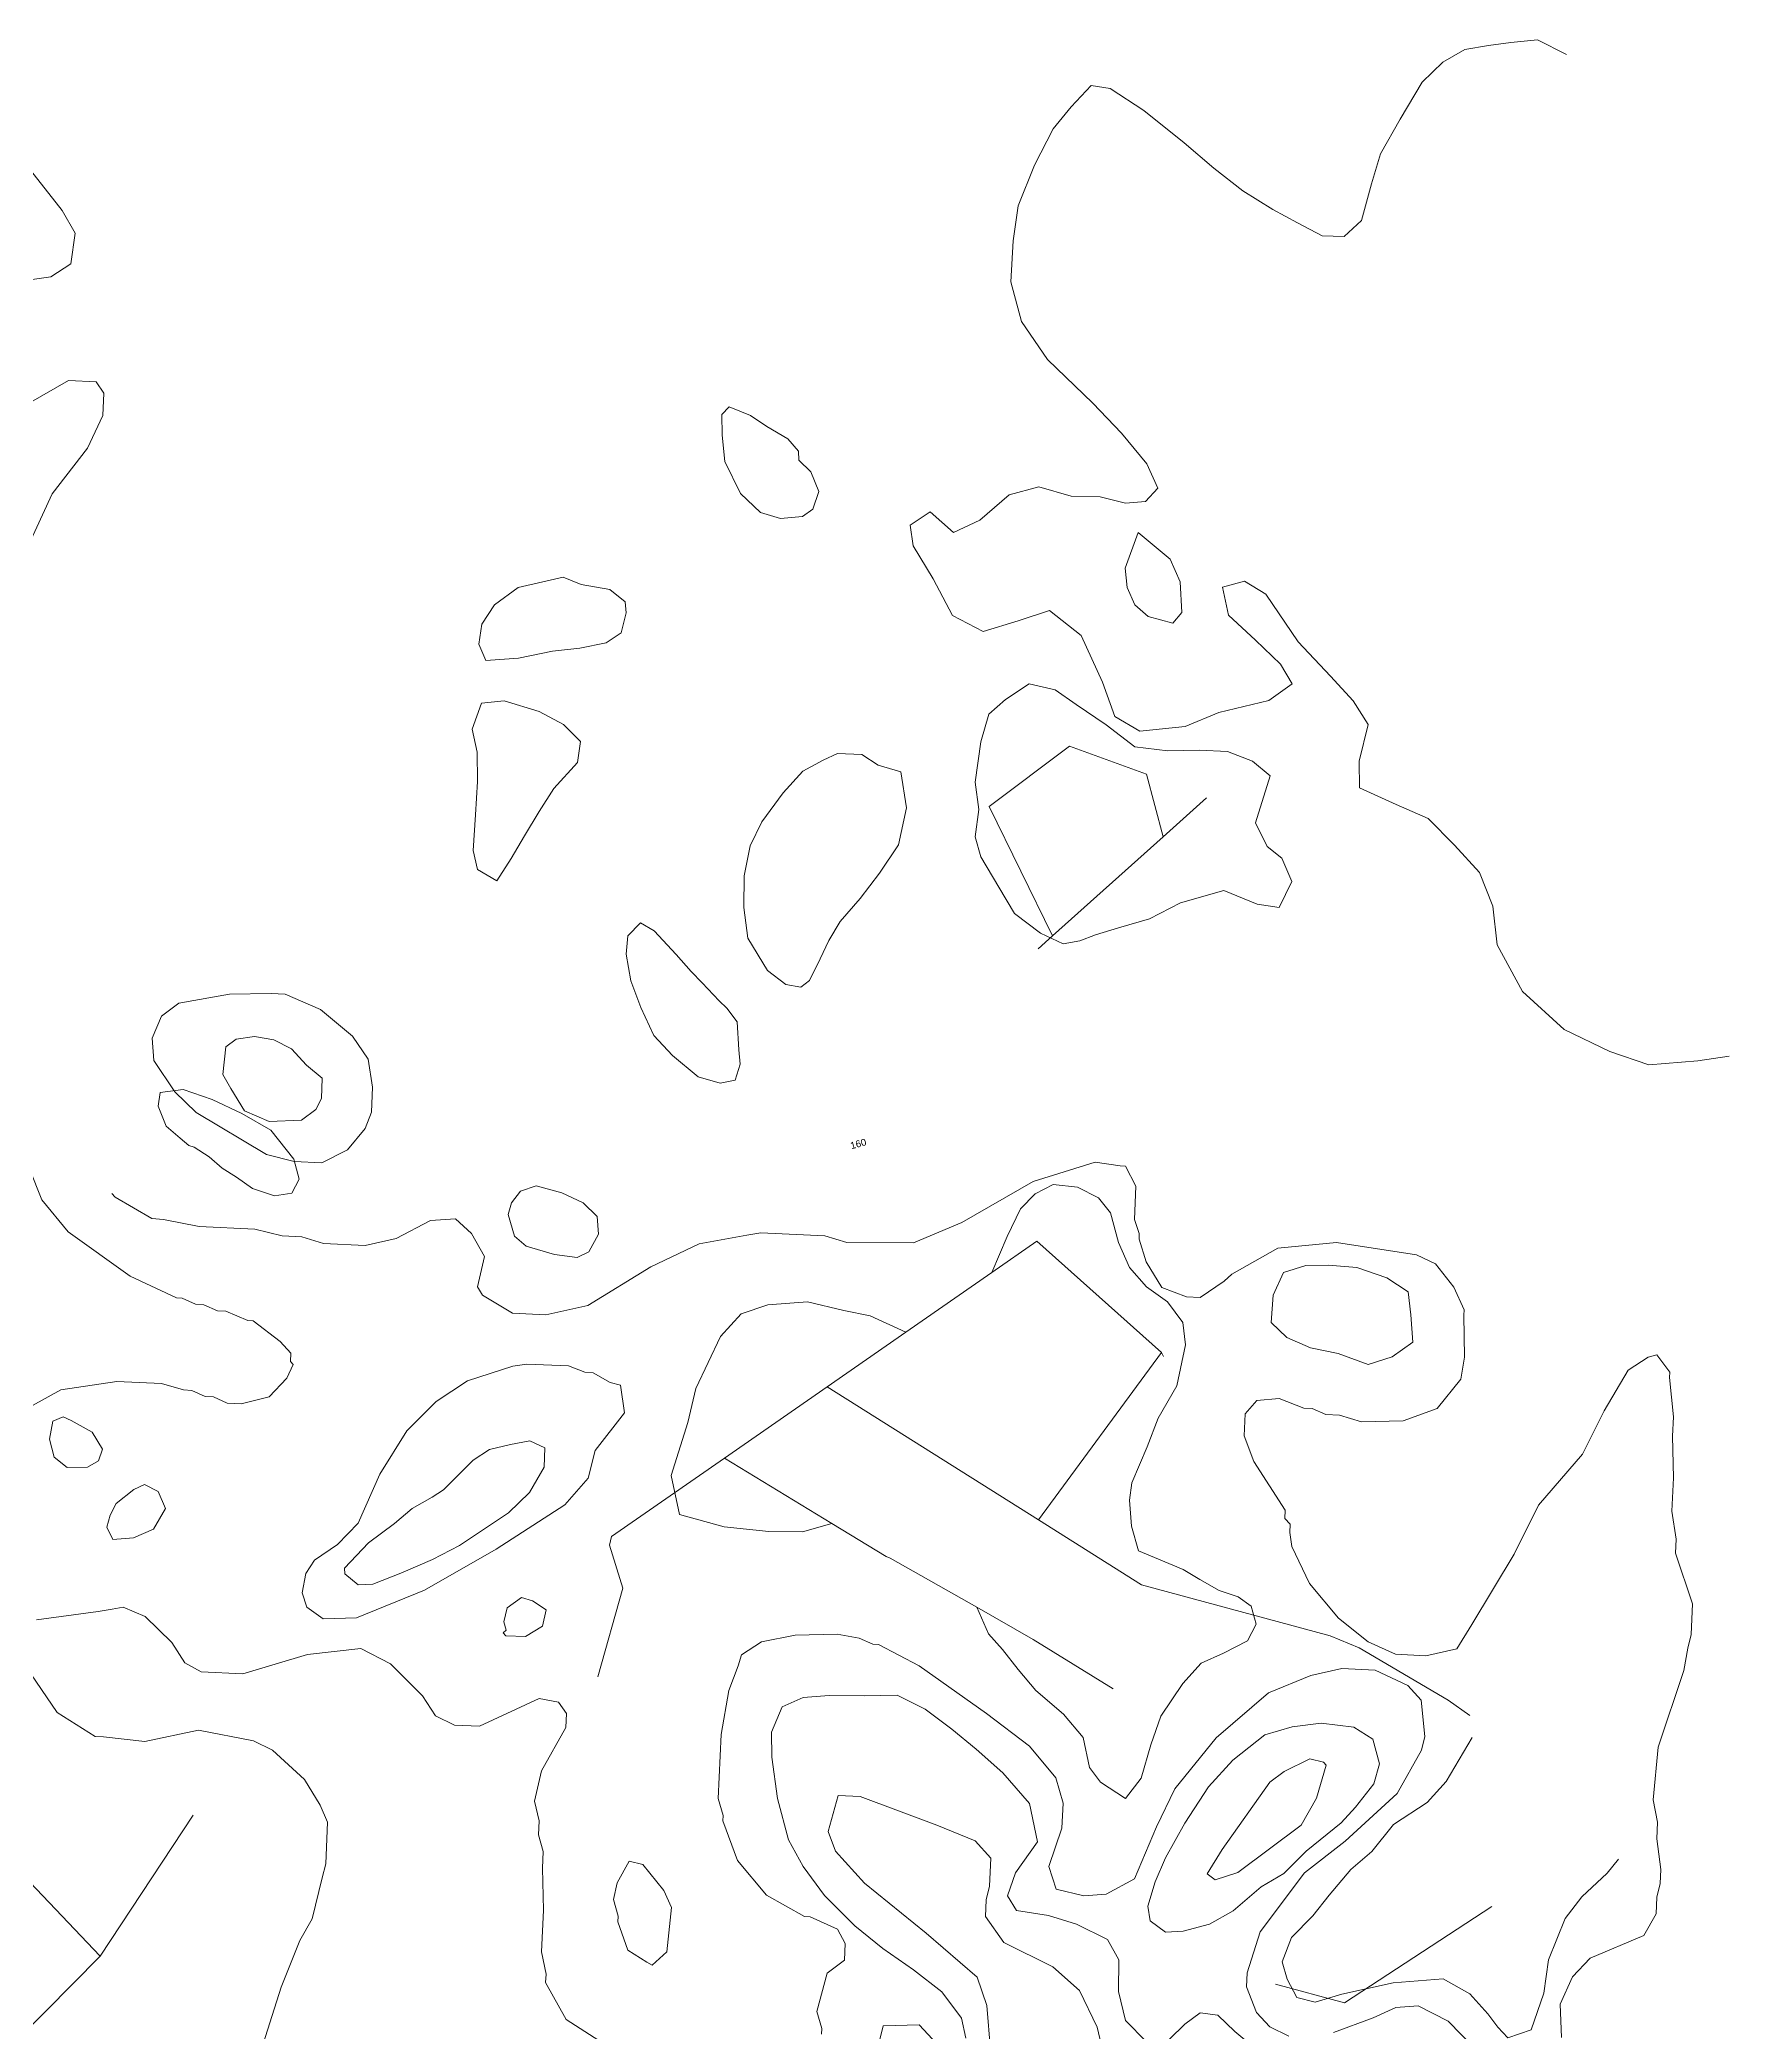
# Model space of a CAD drawing. Header units: millimetres. Extents: x 396621004 to 402046651, y 6785344214 to 6789799943.
# Drawn here: x 400762153 to 401370031, y 6788291623 to 6789008572 of the extents above; entities that cross this region are included whole.
import ezdxf

# ---------------------------------------------------------------- set-up
doc = ezdxf.new("R2010")
doc.units = ezdxf.units.MM
doc.header["$MEASUREMENT"] = 0
for name, color, linetype, lineweight, true_color in [('02 Kalliot _ kivikot_Kynä_nro__102', 7, 'Continuous', 15, 0xcccccc), ('02 Korkeuskayrat_Kynä_nro__62', 7, 'Continuous', 20, 0xaaaaaa), ('02 Maaston rajat_Kynä_nro__82', 7, 'Continuous', 20, 0xaaaaaa), ('02 Vesialueet_Kynä_nro__105', 7, 'Continuous', 15, 0xcae6ff)]:
    doc.layers.add(name, color=color, linetype=linetype, lineweight=lineweight, true_color=true_color)
doc.layers.add('02 Korkeuskayrat_Kynä_nro__2', color=8, linetype='Continuous', lineweight=15)
doc.layers.add('02 Suot_Kynä_nro__101', color=252, linetype='Continuous', lineweight=15)
doc.styles.add('LUOTU_TYYLI_5', font='')
doc.styles.get('LUOTU_TYYLI_5').set_extended_font_data('Arial')

msp = doc.modelspace()

# ---------------------------------------------------------------- linework, layer by layer
at = {"layer": '02 Kalliot _ kivikot_Kynä_nro__102', "color": 254, "linetype": 'Continuous', "lineweight": 15, "true_color": 0xcccccc, "flags": 128}
msp.add_lwpolyline([(400817699.76, 6788610120.69), (400815728.66, 6788610720.83), (400812611.95, 6788613391.44), (400807574.68, 6788617662.42), (400804693.83, 6788624824.06), (400805460.37, 6788629795.19), (400813774.4, 6788630855.44), (400824110.07, 6788627304.62), (400834866.92, 6788622233.46), (400845312.1, 6788616172.08), (400853533.47, 6788605719.68), (400855411.92, 6788598618.06), (400852884.86, 6788593486.89), (400846575.63, 6788592566.68), (400838708.05, 6788595237.29), (400832904.24, 6788599298.22), (400827816.43, 6788602568.96), (400823023.44, 6788606579.88)], close=True, dxfattribs=at)
at = {"layer": '02 Korkeuskayrat_Kynä_nro__2', "color": 8, "linetype": 'Continuous', "lineweight": 15, "flags": 128}
for points in [[(401370030.73, 6788642848.18), (401358776.89, 6788641177.8), (401341121.17, 6788639697.46), (401327053.87, 6788644508.56), (401310686.95, 6788652400.36), (401295684.64, 6788666053.49), (401286578.8, 6788682937.35), (401284995.18, 6788696800.52), (401280151.65, 6788708953.3), (401271239.55, 6788718815.56), (401261720.96, 6788728307.73), (401250264.96, 6788733448.91), (401237040.01, 6788739450.28), (401236922.09, 6788749052.48), (401240114.6, 6788762175.48), (401234765.66, 6788770737.44), (401226628.53, 6788779589.46), (401214987.21, 6788791942.29), (401203295.35, 6788809096.21), (401195629.93, 6788813727.27), (401187762.35, 6788811556.78), (401189859.81, 6788801484.47), (401199597.42, 6788792592.44), (401208551.63, 6788783920.45), (401212738.13, 6788776798.82), (401204356.71, 6788770837.46), (401186423.01, 6788766566.48), (401174267.86, 6788761515.33), (401158010.44, 6788759794.93), (401148963.57, 6788765066.14), (401144524.37, 6788777408.96), (401136825.26, 6788794252.82), (401125478.76, 6788803194.86), (401114165.96, 6788799524.02), (401101648.59, 6788795693.15), (401090613.76, 6788801414.46), (401083605.39, 6788814637.48), (401076352.73, 6788826460.18), (401075375.6, 6788833891.89), (401082518.75, 6788838682.98), (401090900.16, 6788831231.28), (401100435.6, 6788835752.31), (401110914.48, 6788844854.39), (401121603.94, 6788847745.05), (401133312.65, 6788844394.29), (401143707.28, 6788844084.22), (401152846.82, 6788841813.7), (401160065.78, 6788842403.83), (401164412.33, 6788847274.95), (401160470.11, 6788855996.94), (401151389.55, 6788867079.48), (401141104.41, 6788877791.93), (401124762.76, 6788893485.52), (401115370.52, 6788907168.65), (401111588.36, 6788921501.93), (401112430.71, 6788936285.31), (401114208.08, 6788948838.18), (401120045.58, 6788963481.53), (401126834.95, 6788976494.51), (401133278.95, 6788984506.34), (401140506.34, 6788992098.08), (401147278.86, 6788991097.85), (401159450.86, 6788983136.03), (401173905.65, 6788971503.37), (401184645.65, 6788962371.28), (401195006.59, 6788954259.42), (401205813.98, 6788947537.88), (401214667.11, 6788942676.77), (401223537.09, 6788938005.7), (401231531.02, 6788937765.65), (401237705.47, 6788943596.98), (401241302.32, 6788956699.98), (401244629.62, 6788967612.48), (401251595.88, 6788980015.31), (401259598.23, 6788993388.37), (401267019.36, 6789000570.02), (401274954.33, 6789005141.06), (401283403.13, 6789006491.37), (401291439.18, 6789007661.64), (401301067.28, 6789008571.85), (401311512.46, 6789003260.63)], [(400752248.92, 6788970033.03), (400770216.32, 6788947187.8), (400774849.26, 6788938965.92), (400773341.45, 6788928023.42), (400766122.48, 6788923342.35), (400756039.51, 6788921802)], [(400758019.04, 6788877661.9), (400772414.86, 6788886013.81), (400782405.17, 6788885553.7), (400785218.63, 6788881422.76), (400784847.99, 6788873430.93), (400779305.31, 6788861668.24), (400766535.23, 6788845234.48), (400757631.56, 6788825619.99)], [(400788015.24, 6788593466.88), (400789253.5, 6788592056.56), (400802461.6, 6788584474.82), (400806605.97, 6788584104.74), (400819502.4, 6788581514.15), (400839483.02, 6788580593.94), (400849380.67, 6788578133.37), (400856372.2, 6788577813.3), (400864273.47, 6788575452.76), (400879258.93, 6788574762.6), (400890386.42, 6788577253.17), (400902693.2, 6788583694.65), (400911731.65, 6788584284.78), (400917493.34, 6788579013.57), (400922126.29, 6788570791.69), (400919616.07, 6788559889.2), (400921477.67, 6788556808.49), (400932192.41, 6788550307.01), (400944179.09, 6788549756.88), (400959349.87, 6788553057.64), (400982017.6, 6788567040.84), (400999412.19, 6788575252.71), (401016579.35, 6788578463.45), (401021625.04, 6788579233.63), (401044596.01, 6788578183.38), (401052497.28, 6788575812.84), (401076521.2, 6788575712.82), (401093873.67, 6788582924.47), (401119582.29, 6788597757.86), (401141929.92, 6788604749.46), (401150875.71, 6788603329.14), (401152872.09, 6788603239.12), (401156544.75, 6788596067.48), (401155997.22, 6788584074.73), (401157766.16, 6788578993.57), (401157673.5, 6788576993.11), (401160301.64, 6788568861.25), (401165886.44, 6788559599.13), (401174739.57, 6788556188.35), (401179734.73, 6788555958.3), (401188343.58, 6788561899.66), (401191131.77, 6788564440.24), (401207574.5, 6788573702.36), (401228692.29, 6788575732.82), (401257526.04, 6788571401.83), (401264382.8, 6788568091.08), (401271012.12, 6788559769.17), (401274634.24, 6788551597.3), (401274550, 6788549596.84), (401274853.25, 6788534573.41), (401273488.64, 6788526621.59), (401264997.72, 6788515999.16), (401252775.17, 6788511558.14), (401237747.59, 6788511248.07), (401229846.32, 6788513608.61), (401224851.16, 6788513838.66), (401219948.67, 6788516069.17), (401216949.89, 6788516209.21), (401208096.76, 6788519609.98), (401200060.71, 6788518979.84), (401195832.1, 6788514168.74), (401195461.46, 6788506176.91), (401199049.89, 6788497004.81), (401210261.61, 6788479470.8), (401210118.41, 6788476470.12), (401212022.13, 6788474379.64), (401211887.35, 6788471388.95), (401212653.89, 6788466347.8), (401219055.77, 6788453034.75), (401229492.53, 6788440541.9), (401240114.6, 6788432049.95), (401249919.59, 6788427588.93), (401260912.3, 6788427088.82), (401272039.79, 6788429579.39), (401277447.7, 6788438341.39), (401292626.9, 6788463677.19), (401301446.34, 6788481291.22), (401317299.42, 6788499585.4), (401325023.8, 6788515248.99), (401333708.46, 6788529862.33), (401340927.43, 6788534533.4), (401343976.75, 6788535393.6), (401348693.93, 6788529172.17), (401348601.27, 6788527181.72), (401349957.46, 6788513098.49), (401349637.36, 6788506106.9), (401349949.03, 6788491073.46), (401349393.08, 6788479090.71), (401350934.59, 6788469008.41), (401350707.15, 6788464007.26), (401356873.17, 6788445703.08), (401356367.76, 6788434720.56), (401355137.93, 6788429769.43), (401353773.32, 6788421817.61), (401344499.01, 6788394211.3), (401342628.98, 6788375276.96), (401344254.72, 6788367195.12), (401343985.17, 6788361203.74), (401345476.14, 6788350121.21), (401345248.7, 6788345130.07), (401344018.87, 6788340178.93), (401343740.89, 6788334187.56), (401339377.5, 6788326375.78), (401319986.53, 6788318253.92), (401313668.88, 6788311542.38), (401309212.83, 6788301730.14), (401309659.28, 6788289697.39)], [(400758381.26, 6788602338.91), (400762879.42, 6788591116.34), (400772364.32, 6788579673.73), (400794652.98, 6788563630.06), (400811314.73, 6788555858.28), (400813311.1, 6788555768.26), (400818213.6, 6788553537.75), (400821212.38, 6788553397.71), (400826114.87, 6788551177.21), (400829113.65, 6788551037.17), (400836964.38, 6788547676.41), (400838960.76, 6788547576.38), (400848630.97, 6788540124.68), (400852446.83, 6788535943.72), (400852303.63, 6788532953.04), (400853263.92, 6788531902.8), (400851031.68, 6788527001.68), (400844722.45, 6788520280.14), (400834588.95, 6788517749.56), (400829593.79, 6788517979.61), (400824691.3, 6788520200.12), (400821692.52, 6788520340.15), (400816790.02, 6788522570.66), (400813791.25, 6788522710.69), (400805898.4, 6788525071.23), (400789910.53, 6788525801.4), (400769744.6, 6788522730.7), (400759476.31, 6788517189.43)], [(400760942.01, 6788440041.78), (400783104.32, 6788443022.46), (400788141.59, 6788443792.64), (400792184.89, 6788444612.83), (400800044.04, 6788441242.06), (400809621.6, 6788431799.9), (400814296.66, 6788424568.24), (400820151.01, 6788421297.49), (400835136.48, 6788420617.34), (400858478.08, 6788427548.92), (400877599.5, 6788429679.41), (400888356.35, 6788424178.15), (400899846.04, 6788412635.51), (400904512.68, 6788405413.86), (400911369.44, 6788402093.1), (400920365.77, 6788401683.01), (400941845.77, 6788411705.3), (400948795.19, 6788410385), (400951608.65, 6788406254.05), (400951381.21, 6788401252.91), (400942654.43, 6788385639.34), (400940152.64, 6788374746.84), (400941828.93, 6788367655.22), (400941593.07, 6788362664.08), (400943319.89, 6788356572.69), (400943041.91, 6788350581.31), (400943353.59, 6788335547.88), (400942662.86, 6788320564.45), (400944297.02, 6788312482.6), (400944162.24, 6788309481.91), (400951558.11, 6788296128.86), (400970030.91, 6788284266.14)], [(401211575.68, 6788290197.5), (401204718.92, 6788293518.26), (401199951.2, 6788298739.45), (401196371.2, 6788307911.55), (401196598.64, 6788312912.7), (401201282.12, 6788327706.08), (401217278.41, 6788349000.95), (401231817.42, 6788360343.55), (401250627.17, 6788377507.47), (401259353.95, 6788393121.05), (401260575.36, 6788398072.18), (401259177.06, 6788411145.17), (401254409.34, 6788416376.37), (401242650.09, 6788421917.63), (401230663.4, 6788422467.76), (401219535.92, 6788419977.19), (401204230.36, 6788413675.75), (401185471.15, 6788397512.05), (401170612.04, 6788379177.86), (401163974.3, 6788365464.72), (401156106.72, 6788346800.45), (401145846.86, 6788341269.18), (401137802.39, 6788340639.04), (401127904.74, 6788343089.6), (401125276.6, 6788351221.46), (401129917.96, 6788365024.62), (401130330.72, 6788374016.68), (401127744.69, 6788383148.77), (401118259.8, 6788394591.38), (401102777.34, 6788406314.06), (401078542.84, 6788423447.98), (401063877.48, 6788431129.74), (401061881.1, 6788431219.76), (401056970.18, 6788433450.27), (401049026.79, 6788434820.59), (401033999.21, 6788434500.51), (401021869.32, 6788432059.96), (401014650.36, 6788427388.89), (401013462.64, 6788423437.98), (401010059.53, 6788414585.96), (401007321.88, 6788398692.32), (401006268.94, 6788375707.06), (401007987.34, 6788369625.67), (401007894.68, 6788367625.21), (401013252.05, 6788353361.95), (401023688.81, 6788340869.09), (401037351.77, 6788333237.35), (401039356.58, 6788333147.33), (401049161.57, 6788328686.31), (401051924.48, 6788323555.13), (401051654.93, 6788317563.76), (401045429.94, 6788312842.68), (401041790.98, 6788298999.51), (401043509.38, 6788292908.12), (401043416.72, 6788290907.66)], [(400840788.66, 6788282195.67), (400848976.34, 6788307851.54), (400855748.86, 6788324555.36), (400860112.25, 6788332367.15), (400863801.75, 6788347210.54), (400865031.59, 6788352161.68), (400865713.89, 6788367145.1), (400862993.09, 6788373276.51), (400857416.72, 6788382548.63), (400845884.9, 6788393091.04), (400839028.15, 6788396401.8), (400819182.31, 6788400322.69), (400799976.65, 6788396201.75), (400785033.31, 6788397882.14), (400782042.96, 6788398022.17), (400768422.1, 6788406654.14), (400757168.27, 6788423187.93)], [(401160385.88, 6788288137.03), (401152813.12, 6788295768.77), (401150319.76, 6788306251.17), (401150462.96, 6788317663.78), (401146276.46, 6788324985.46), (401135233.21, 6788330516.72), (401125124.97, 6788333617.43), (401113567.89, 6788335357.83), (401110324.83, 6788340659.04), (401113171.98, 6788348980.95), (401121106.95, 6788360163.51), (401118310.34, 6788373856.64), (401108640.12, 6788384949.18), (401099087.84, 6788393441.12), (401090302.09, 6788400702.78), (401080707.69, 6788407794.4), (401070649.99, 6788412895.57), (401058840.2, 6788412635.51), (401046238.6, 6788412815.55), (401036812.67, 6788412085.39), (401029307.3, 6788408704.61), (401025440.9, 6788399612.53), (401025567.25, 6788390600.47), (401027529.94, 6788375737.07), (401031489, 6788360803.65), (401036804.24, 6788351241.47), (401044494.93, 6788340809.08), (401055378.13, 6788329876.58), (401065545.33, 6788321764.72), (401076512.77, 6788314042.96), (401086688.4, 6788306131.15), (401093806.28, 6788296708.99), (401095398.33, 6788289457.33)], [(401145998.49, 6788279194.98), (401142645.92, 6788293358.22), (401136244.04, 6788306671.27), (401126624.36, 6788315123.2), (401109010.76, 6788323935.22), (401102431.98, 6788333257.35), (401102701.53, 6788339248.72), (401103931.37, 6788344199.85), (401104386.24, 6788354182.14), (401098675.08, 6788360453.57), (401084919.46, 6788366094.86), (401057357.66, 6788376367.21), (401049363.73, 6788376737.3), (401045766.88, 6788363884.36), (401048445.57, 6788356752.73), (401058932.86, 6788345260.1), (401081128.87, 6788327225.97), (401099416.36, 6788311362.34), (401102954.24, 6788301190.01), (401104226.19, 6788285116.34)], [(401199917.51, 6788285376.4), (401192108.9, 6788291807.87), (401186086.07, 6788297789.24), (401179709.46, 6788298579.42), (401174183.62, 6788294538.49), (401168615.67, 6788289097.25)], [(401283226.24, 6788280895.37), (401268889.39, 6788295568.73), (401258124.11, 6788301069.99), (401250088.06, 6788300439.84), (401241917.24, 6788296809.01), (401227647.78, 6788291457.79)]]:
    msp.add_lwpolyline(points, dxfattribs=at)
for points in [[(401035245.89, 6788857297.24), (401039525.05, 6788853166.29), (401042515.4, 6788846074.67), (401040325.28, 6788839733.22), (401036644.2, 6788837042.61), (401028616.57, 6788836272.43), (401021481.84, 6788838492.94), (401014279.72, 6788845304.5), (401008627.53, 6788856887.15), (401007700.94, 6788866319.3), (401007524.05, 6788873731), (401010202.73, 6788876451.62), (401017918.69, 6788873420.93), (401023806.74, 6788869450.02), (401031278.41, 6788865019.01), (401035144.81, 6788860507.97)], [(401169853.93, 6788798683.83), (401160958.68, 6788801094.38), (401156140.42, 6788805315.35), (401153419.62, 6788811446.75), (401152745.73, 6788818488.36), (401157336.56, 6788831291.29), (401168910.49, 6788821749.11), (401172541.03, 6788813577.24), (401173038.02, 6788802544.71)], [(401063801.66, 6788747562.13), (401071930.37, 6788745121.58), (401073952.02, 6788732258.63), (401071155.41, 6788718925.58), (401064248.11, 6788708723.25), (401057366.09, 6788699521.14), (401050121.85, 6788691329.27), (401046112.25, 6788684437.69), (401042919.73, 6788677926.2), (401039078.6, 6788670034.4), (401036012.43, 6788667723.87), (401030638.22, 6788668684.09), (401023983.63, 6788673685.23), (401016924.71, 6788685297.89), (401015450.59, 6788696350.42), (401015593.79, 6788707753.03), (401017716.52, 6788718505.49), (401021970.41, 6788727187.47), (401029686.36, 6788737559.85), (401036720.01, 6788745361.63), (401044040.06, 6788749352.54), (401049119.45, 6788751803.11), (401057913.62, 6788751343)], [(401009377.23, 6788660102.13), (401013033.04, 6788655191), (401013732.19, 6788645158.71), (401014178.64, 6788639947.52), (401012401.27, 6788634186.2), (401006968.1, 6788633145.96), (400999033.13, 6788635386.47), (400989859.9, 6788643068.23), (400983070.54, 6788650269.88), (400978370.21, 6788660412.2), (400974849.17, 6788669924.37), (400973139.19, 6788679586.58), (400973728.84, 6788686178.09), (400978277.55, 6788690839.16), (400983188.47, 6788687898.49), (400991140.28, 6788679456.55), (400996556.61, 6788673295.14), (401000439.86, 6788669174.2), (401006656.43, 6788662782.74)], [(400881457.48, 6788622713.57), (400879183.12, 6788616812.22), (400872823.36, 6788609090.46), (400863599.59, 6788604509.41), (400853609.28, 6788604969.51), (400843711.63, 6788607430.08), (400818382.07, 6788622603.55), (400810708.23, 6788629965.23), (400803228.14, 6788641327.83), (400802596.37, 6788649359.67), (400805957.36, 6788657221.47), (400812182.35, 6788661932.54), (400830343.49, 6788665103.27), (400845379.49, 6788665413.34), (400850374.64, 6788665193.29), (400863127.87, 6788659602.01), (400874701.8, 6788650059.83), (400880328.72, 6788641787.94), (400881870.23, 6788631705.63)], [(400858090.6, 6788639547.42), (400863759.64, 6788634976.38), (400863540.62, 6788627574.68), (400861417.89, 6788623633.78), (400856304.81, 6788619782.9), (400844680.34, 6788619332.8), (400835793.51, 6788623193.68), (400830832.05, 6788631145.5), (400827976.47, 6788636236.67), (400829079.96, 6788646208.95), (400832761.04, 6788648909.57), (400839390.36, 6788649909.79), (400846356.62, 6788648699.52), (400852665.84, 6788645518.79)], [(400971050.16, 6788524491.1), (400967385.92, 6788525371.3), (400961270.44, 6788528922.11), (400958246.39, 6788529082.15), (400952349.92, 6788531362.67), (400937364.45, 6788532052.83), (400932318.76, 6788531282.66), (400916061.34, 6788526021.45), (400904706.42, 6788518529.74), (400894210.7, 6788507997.33), (400884481.52, 6788492433.77), (400876664.49, 6788474769.73), (400869302.32, 6788467097.97), (400861038.83, 6788461466.68), (400857812.62, 6788456615.57), (400856490.13, 6788449663.98), (400858259.07, 6788444582.82), (400864071.31, 6788440311.84), (400876108.53, 6788440751.94), (400900587.32, 6788450644.21), (400926295.93, 6788465477.6), (400951052.69, 6788481361.23), (400959501.5, 6788490983.44), (400961961.17, 6788500885.7), (400972482.16, 6788514528.82)], [(400780931.05, 6788507517.22), (400784755.33, 6788501405.82), (400783230.67, 6788497244.87), (400779355.85, 6788494954.34), (400771951.56, 6788494774.3), (400767259.66, 6788498515.16), (400765650.76, 6788504966.63), (400766846.9, 6788511538.14), (400770494.29, 6788513028.48), (400773450.95, 6788511748.19)], [(400918099.84, 6788497464.92), (400924013.16, 6788501295.79), (400931467.98, 6788503076.2), (400938518.48, 6788504466.52), (400943842.15, 6788501905.93), (400943631.56, 6788494904.33), (400938358.43, 6788485852.26), (400930735.14, 6788478470.57), (400921755.65, 6788472539.22), (400913180.5, 6788466777.9), (400903426.05, 6788461666.73), (400892079.55, 6788456795.61), (400881954.46, 6788452894.72), (400876740.3, 6788452644.66), (400871863.07, 6788456595.57), (400871719.87, 6788458596.03), (400880396.11, 6788467748.12), (400889805.2, 6788474679.71), (400896173.38, 6788480100.95), (400903291.27, 6788484091.86), (400907376.68, 6788486772.47)], [(400795924.94, 6788486862.49), (400799782.91, 6788488742.92), (400804710.68, 6788486202.34), (400807330.4, 6788480120.95), (400803101.78, 6788472639.24), (400795807.01, 6788469448.51), (400788385.87, 6788468868.38), (400786313.69, 6788473329.4), (400787450.86, 6788477700.4), (400789573.59, 6788481841.34)], [(400928915.65, 6788435330.7), (400929867.51, 6788434280.46), (400936859.04, 6788433960.39), (400943041.91, 6788437681.24), (400944313.87, 6788443632.6), (400939453.49, 6788446853.34), (400935502.85, 6788448033.61), (400930330.81, 6788444272.75), (400929100.97, 6788439321.62), (400929960.17, 6788436280.92)], [(401209806.74, 6788348730.89), (401201661.18, 6788343969.8), (401191603.49, 6788335257.81), (401183053.6, 6788330506.72), (401173577.13, 6788327986.15), (401167158.4, 6788327576.05), (401161683.1, 6788331737), (401160840.75, 6788336968.2), (401163502.58, 6788345700.2), (401167158.4, 6788354392.19), (401174133.08, 6788366805.03), (401182725.08, 6788379958.04), (401191418.17, 6788389510.22), (401202891.02, 6788398582.3), (401212780.24, 6788401482.96), (401223225.42, 6788402783.26), (401234984.67, 6788401432.95), (401241858.27, 6788397021.94), (401244200.02, 6788388149.91), (401242186.79, 6788381008.28), (401235532.2, 6788372596.35), (401230360.15, 6788366945.06), (401217851.21, 6788356702.72)], [(401224109.89, 6788388730.04), (401219165.28, 6788389960.32), (401209941.51, 6788385379.28), (401204761.04, 6788381608.41), (401187627.58, 6788357372.87), (401182219.67, 6788348610.86), (401185125.79, 6788346470.37), (401193254.5, 6788349100.98), (401216065.42, 6788366074.86), (401221515.45, 6788375837.09), (401225061.75, 6788387689.8)], [(400982489.31, 6788315733.34), (400987711.9, 6788320504.43), (400989447.15, 6788336438.08), (400986726.35, 6788342569.48), (400979145.17, 6788351931.62), (400974200.56, 6788353161.9), (400969837.17, 6788345350.12), (400968556.79, 6788339398.76), (400970283.62, 6788333317.36), (400970190.96, 6788331316.91), (400973728.84, 6788321144.58), (400980535.05, 6788316823.59)], [(401087690.8, 6788273863.76), (401087960.35, 6788279855.13), (401083377.95, 6788289077.24), (401078618.66, 6788294298.44), (401065579.03, 6788293898.35), (401064357.62, 6788288947.21), (401067979.74, 6788280775.34), (401076100.02, 6788273953.78)]]:
    msp.add_lwpolyline(points, close=True, dxfattribs=at)
at = {"layer": '02 Maaston rajat_Kynä_nro__82', "color": 253, "linetype": 'Continuous', "lineweight": 20, "true_color": 0xaaaaaa, "flags": 128}
for points in [[(400950505.16, 6788815187.61), (400956881.78, 6788812527), (400967267.99, 6788810816.61), (400972827.52, 6788806365.59), (400973181.31, 6788802364.67), (400971311.29, 6788795173.03), (400965878.11, 6788791632.22), (400956460.6, 6788789711.78), (400946647.19, 6788788611.53), (400934424.64, 6788786120.96), (400922614.85, 6788785240.75), (400920070.94, 6788791062.09), (400921140.73, 6788798253.73), (400925807.37, 6788805215.32), (400934273.02, 6788811536.77)], [(401100090.24, 6788731628.49), (401098750.9, 6788741410.73), (401100730.43, 6788755924.05), (401103628.12, 6788765906.33), (401109684.64, 6788771247.55), (401118141.87, 6788776768.82), (401127517.26, 6788774678.34), (401135064.74, 6788769407.13), (401145796.32, 6788762095.46), (401156115.15, 6788754203.65), (401168101.83, 6788752683.31), (401179305.13, 6788752973.37), (401189506.03, 6788752483.26), (401198468.66, 6788748992.46), (401204820.01, 6788743731.26), (401199647.96, 6788726777.38), (401203767.06, 6788718335.45), (401209124.43, 6788714074.47), (401212645.47, 6788705642.54), (401208147.3, 6788696280.4), (401200161.79, 6788697560.7), (401188208.8, 6788702471.82), (401172566.3, 6788698020.8), (401161506.21, 6788692319.5), (401150277.64, 6788689028.74), (401142047.85, 6788686508.17), (401136429.35, 6788684357.68), (401130414.95, 6788683217.41), (401122252.55, 6788687098.3), (401112919.28, 6788694189.92), (401107216.55, 6788703642.09), (401100722, 6788714514.57), (401098683.51, 6788721746.23)], [(400947161.02, 6788739190.22), (400955651.94, 6788748512.35), (400956730.15, 6788756104.09), (400950589.4, 6788762165.48), (400941828.93, 6788766846.55), (400929269.44, 6788770767.44), (400921056.5, 6788769847.23), (400917771.32, 6788760475.09), (400919489.72, 6788752253.21), (400919582.38, 6788741650.78), (400918866.38, 6788729648.04), (400918133.53, 6788716855.11), (400919666.61, 6788710033.55), (400926632.88, 6788705972.62), (400931712.26, 6788713924.44), (400936589.49, 6788722076.3), (400941879.47, 6788730828.31)], [(400817699.76, 6788610120.69), (400823023.44, 6788606579.88), (400827816.43, 6788602568.96), (400832904.24, 6788599298.22), (400838708.05, 6788595237.29), (400846575.63, 6788592566.68), (400852884.86, 6788593486.89), (400855411.92, 6788598618.06), (400853533.47, 6788605719.68), (400845312.1, 6788616172.08), (400834866.92, 6788622233.46), (400824110.07, 6788627304.62), (400813774.4, 6788630855.44), (400805460.37, 6788629795.19), (400804693.83, 6788624824.06), (400807574.68, 6788617662.42), (400812611.95, 6788613391.44), (400815728.66, 6788610720.83)], [(400937128.6, 6788574412.52), (400932967.37, 6788578053.36), (400930642.48, 6788585885.15), (400931889.16, 6788590076.11), (400935123.8, 6788594247.06), (400940750.71, 6788596187.5), (400949923.94, 6788593696.93), (400957690.44, 6788590026.09), (400962643.47, 6788585174.98), (400963174.16, 6788578773.52), (400959712.08, 6788572402.06), (400955491.89, 6788570441.61), (400947304.22, 6788571521.86)]]:
    msp.add_lwpolyline(points, close=True, dxfattribs=at)
for points in [[(401104756.87, 6788565030.38), (401110173.21, 6788577963.33), (401115075.7, 6788587925.61), (401120323.56, 6788593276.84), (401126759.14, 6788596617.6), (401135553.31, 6788595737.4), (401143117.64, 6788591856.51), (401147464.18, 6788586415.27), (401150353.45, 6788575782.84), (401154270.39, 6788566740.77), (401160402.72, 6788559879.2), (401167950.21, 6788554407.95), (401173476.05, 6788546956.24), (401174394.21, 6788538944.41), (401171252.23, 6788524161.03), (401164530.25, 6788512628.39), (401160630.16, 6788502256.01), (401155104.32, 6788489303.05), (401154245.12, 6788483111.63), (401154952.7, 6788473699.48), (401157462.91, 6788464867.46), (401164631.34, 6788461806.76), (401173593.97, 6788458115.92), (401179557.83, 6788454455.08), (401186524.1, 6788450594.2), (401193305.04, 6788448323.68), (401198064.33, 6788444872.89), (401199799.58, 6788438461.42), (401196741.84, 6788432490.05), (401188099.3, 6788427969.02), (401180063.25, 6788424438.21), (401173391.81, 6788417096.53), (401165473.69, 6788405373.85), (401161969.5, 6788395001.48), (401158456.89, 6788383028.74), (401152779.43, 6788375677.06), (401143842.06, 6788381568.4), (401139891.42, 6788386809.6), (401137600.22, 6788397632.08), (401130482.34, 6788406104.02), (401120567.84, 6788414605.96), (401114233.35, 6788422067.67), (401108505.35, 6788429329.33), (401103560.73, 6788434970.62), (401099281.58, 6788444502.8)], [(401047156.77, 6788474689.71), (401036526.27, 6788471629.01), (401024522.74, 6788471739.03), (401008341.13, 6788473499.44), (400992378.54, 6788477850.43), (400989320.8, 6788491883.64), (400995309.93, 6788511038.02), (400998232.89, 6788523210.81), (401007018.64, 6788541935.09), (401014498.73, 6788550066.95), (401024126.83, 6788553377.71), (401038337.33, 6788554437.95), (401051511.73, 6788551317.24), (401060895.55, 6788549426.81), (401073825.67, 6788543555.46)], [(401277565.62, 6788397652.08), (401268249.2, 6788381778.45), (401261375.6, 6788374246.73), (401249296.25, 6788366354.92), (401241394.98, 6788356632.7), (401233931.73, 6788350101.2), (401226047.31, 6788340969.12), (401220167.68, 6788333427.39), (401212493.84, 6788325695.62), (401209208.67, 6788316923.61), (401210943.91, 6788310702.19), (401214481.8, 6788304060.67), (401221060.58, 6788302400.29), (401230688.67, 6788305310.96), (401249136.21, 6788309331.88), (401267145.72, 6788310762.2), (401276698, 6788305470.99), (401283226.24, 6788298209.33), (401286780.97, 6788293368.23), (401290335.7, 6788289537.35), (401298767.65, 6788292458.02), (401303299.51, 6788305621.03), (401305017.91, 6788317603.77), (401310964.93, 6788332557.19), (401317038.29, 6788340298.96), (401326127.28, 6788348820.91), (401330254.82, 6788353862.07)]]:
    msp.add_lwpolyline(points, dxfattribs=at)
at = {"layer": '02 Suot_Kynä_nro__101', "color": 252, "linetype": 'Continuous', "lineweight": 15, "flags": 128}
for points in [[(400950505.16, 6788815187.61), (400956881.78, 6788812527), (400967267.99, 6788810816.61), (400972827.52, 6788806365.59), (400973181.31, 6788802364.67), (400971311.29, 6788795173.03), (400965878.11, 6788791632.22), (400956460.6, 6788789711.78), (400946647.19, 6788788611.53), (400934424.64, 6788786120.96), (400922614.85, 6788785240.75), (400920070.94, 6788791062.09), (400921140.73, 6788798253.73), (400925807.37, 6788805215.32), (400934273.02, 6788811536.77)], [(401100090.24, 6788731628.49), (401098750.9, 6788741410.73), (401100730.43, 6788755924.05), (401103628.12, 6788765906.33), (401109684.64, 6788771247.55), (401118141.87, 6788776768.82), (401127517.26, 6788774678.34), (401135064.74, 6788769407.13), (401145796.32, 6788762095.46), (401156115.15, 6788754203.65), (401168101.83, 6788752683.31), (401179305.13, 6788752973.37), (401189506.03, 6788752483.26), (401198468.66, 6788748992.46), (401204820.01, 6788743731.26), (401199647.96, 6788726777.38), (401203767.06, 6788718335.45), (401209124.43, 6788714074.47), (401212645.47, 6788705642.54), (401208147.3, 6788696280.4), (401200161.79, 6788697560.7), (401188208.8, 6788702471.82), (401172566.3, 6788698020.8), (401161506.21, 6788692319.5), (401150277.64, 6788689028.74), (401142047.85, 6788686508.17), (401136429.35, 6788684357.68), (401130414.95, 6788683217.41), (401122252.55, 6788687098.3), (401112919.28, 6788694189.92), (401107216.55, 6788703642.09), (401100722, 6788714514.57), (401098683.51, 6788721746.23)], [(400947161.02, 6788739190.22), (400941879.47, 6788730828.31), (400936589.49, 6788722076.3), (400931712.26, 6788713924.44), (400926632.88, 6788705972.62), (400919666.61, 6788710033.55), (400918133.53, 6788716855.11), (400918866.38, 6788729648.04), (400919582.38, 6788741650.78), (400919489.72, 6788752253.21), (400917771.32, 6788760475.09), (400921056.5, 6788769847.23), (400929269.44, 6788770767.44), (400941828.93, 6788766846.55), (400950589.4, 6788762165.48), (400956730.15, 6788756104.09), (400955651.94, 6788748512.35)], [(400937128.6, 6788574412.52), (400932967.37, 6788578053.36), (400930642.48, 6788585885.15), (400931889.16, 6788590076.11), (400935123.8, 6788594247.06), (400940750.71, 6788596187.5), (400949923.94, 6788593696.93), (400957690.44, 6788590026.09), (400962643.47, 6788585174.98), (400963174.16, 6788578773.52), (400959712.08, 6788572402.06), (400955491.89, 6788570441.61), (400947304.22, 6788571521.86)], [(401104756.87, 6788565030.38), (401110173.21, 6788577963.33), (401115075.7, 6788587925.61), (401120323.56, 6788593276.84), (401126759.14, 6788596617.6), (401135553.31, 6788595737.4), (401143117.64, 6788591856.51), (401147464.18, 6788586415.27), (401150353.45, 6788575782.84), (401154270.39, 6788566740.77), (401160402.72, 6788559879.2), (401167950.21, 6788554407.95), (401173476.05, 6788546956.24), (401174394.21, 6788538944.41), (401171252.23, 6788524161.03), (401164530.25, 6788512628.39), (401160630.16, 6788502256.01), (401155104.32, 6788489303.05), (401154245.12, 6788483111.63), (401154952.7, 6788473699.48), (401157462.91, 6788464867.46), (401164631.34, 6788461806.76), (401173593.97, 6788458115.92), (401179557.83, 6788454455.08), (401186524.1, 6788450594.2), (401193305.04, 6788448323.68), (401198064.33, 6788444872.89), (401199799.58, 6788438461.42), (401196741.84, 6788432490.05), (401188099.3, 6788427969.02), (401180063.25, 6788424438.21), (401173391.81, 6788417096.53), (401165473.69, 6788405373.85), (401161969.5, 6788395001.48), (401158456.89, 6788383028.74), (401152779.43, 6788375677.06), (401143842.06, 6788381568.4), (401139891.42, 6788386809.6), (401137600.22, 6788397632.08), (401130482.34, 6788406104.02), (401120567.84, 6788414605.96), (401114233.35, 6788422067.67), (401108505.35, 6788429329.33), (401103560.73, 6788434970.62), (401099281.58, 6788444502.8), (401068165.05, 6788462236.86), (401066631.97, 6788462826.99), (401047156.77, 6788474689.71), (401036526.27, 6788471629.01), (401024522.74, 6788471739.03), (401008341.13, 6788473499.44), (400992378.54, 6788477850.43), (400989320.8, 6788491883.64), (400995309.93, 6788511038.02), (400998232.89, 6788523210.81), (401007018.64, 6788541935.09), (401014498.73, 6788550066.95), (401024126.83, 6788553377.71), (401038337.33, 6788554437.95), (401051511.73, 6788551317.24), (401060895.55, 6788549426.81), (401073825.67, 6788543555.46)], [(401219384.29, 6788537914.17), (401210825.98, 6788541595.01), (401205274.88, 6788547046.26), (401205974.03, 6788556848.5), (401209655.11, 6788565010.37), (401217674.32, 6788567540.95), (401225878.84, 6788567660.98), (401236071.31, 6788566760.77), (401246836.58, 6788563059.92), (401254586.23, 6788557978.76), (401255504.4, 6788549766.88), (401256211.97, 6788539954.64), (401248757.15, 6788534633.42), (401240131.45, 6788531912.8), (401229366.18, 6788535813.69)]]:
    msp.add_lwpolyline(points, close=True, dxfattribs=at)
at = {"layer": '02 Vesialueet_Kynä_nro__105', "color": 254, "linetype": 'Continuous', "lineweight": 15, "true_color": 0xcae6ff}
for p, q in [((401181933.27, 6788735749.43), (401166400.28, 6788721826.25)), ((401166400.28, 6788721826.25), (401126531.7, 6788686098.07)), ((401126531.7, 6788686098.07), (401121401.77, 6788681497.02)), ((401104756.87, 6788565030.38), (401073825.67, 6788543555.46)), ((401073825.67, 6788543555.46), (401045455.21, 6788523860.96)), ((401121469.16, 6788476000.01), (401165819.05, 6788536203.78)), ((401166492.94, 6788534733.44), (401165819.05, 6788536203.78)), ((401045455.21, 6788523860.96), (401008534.87, 6788498235.09)), ((401045455.21, 6788523860.96), (401121469.16, 6788476000.01)), ((401047156.77, 6788474689.71), (401008534.87, 6788498235.09)), ((400727845.95, 6788377757.53), (400783803.47, 6788318974.08)), ((400817303.86, 6788369675.68), (400783803.47, 6788318974.08))]:
    msp.add_line(p, q, dxfattribs=at)
at = {"layer": '02 Vesialueet_Kynä_nro__105', "color": 254, "linetype": 'Continuous', "lineweight": 15, "true_color": 0xcae6ff, "flags": 128}
for points in [[(401166400.28, 6788721826.25), (401160419.57, 6788744351.4), (401132714.58, 6788754423.7), (401103703.93, 6788732688.73), (401126531.7, 6788686098.07)], [(401165819.05, 6788536203.78), (401120871.09, 6788576212.93), (401104756.87, 6788565030.38)], [(401008534.87, 6788498235.09), (400967857.64, 6788469988.63), (400967141.64, 6788466817.91), (400971951.48, 6788451394.38), (400962963.57, 6788419517.09)], [(401121469.16, 6788476000.01), (401158557.97, 6788452644.66), (401226519.02, 6788434200.44), (401236837.85, 6788429939.47), (401268864.12, 6788411085.16), (401276765.39, 6788405593.9)], [(401099281.58, 6788444502.8), (401068165.05, 6788462236.86), (401066631.97, 6788462826.99), (401047156.77, 6788474689.71)], [(401148365.5, 6788415196.1), (401119607.56, 6788432920.15), (401099281.58, 6788444502.8)], [(401206833.23, 6788308861.77), (401231640.53, 6788302210.25), (401284624.54, 6788336888.18)], [(400783803.47, 6788318974.08), (400754304.27, 6788289047.24), (400722758.14, 6788274543.92)]]:
    msp.add_lwpolyline(points, dxfattribs=at)

# ---------------------------------------------------------------- texts
at = {"layer": '02 Korkeuskayrat_Kynä_nro__62', "color": 253, "linetype": 'Continuous', "lineweight": 20, "true_color": 0xaaaaaa, "insert": (401054200.08, 6788609287.19), "char_height": 2500, "attachment_point": 7, "rotation": 15.6, "style": 'LUOTU_TYYLI_5'}
msp.add_mtext('\\A1;{\\pql;\\fArial|b0|i0|c0|p34;160}', dxfattribs=at)

doc.saveas('drawing.dxf')
